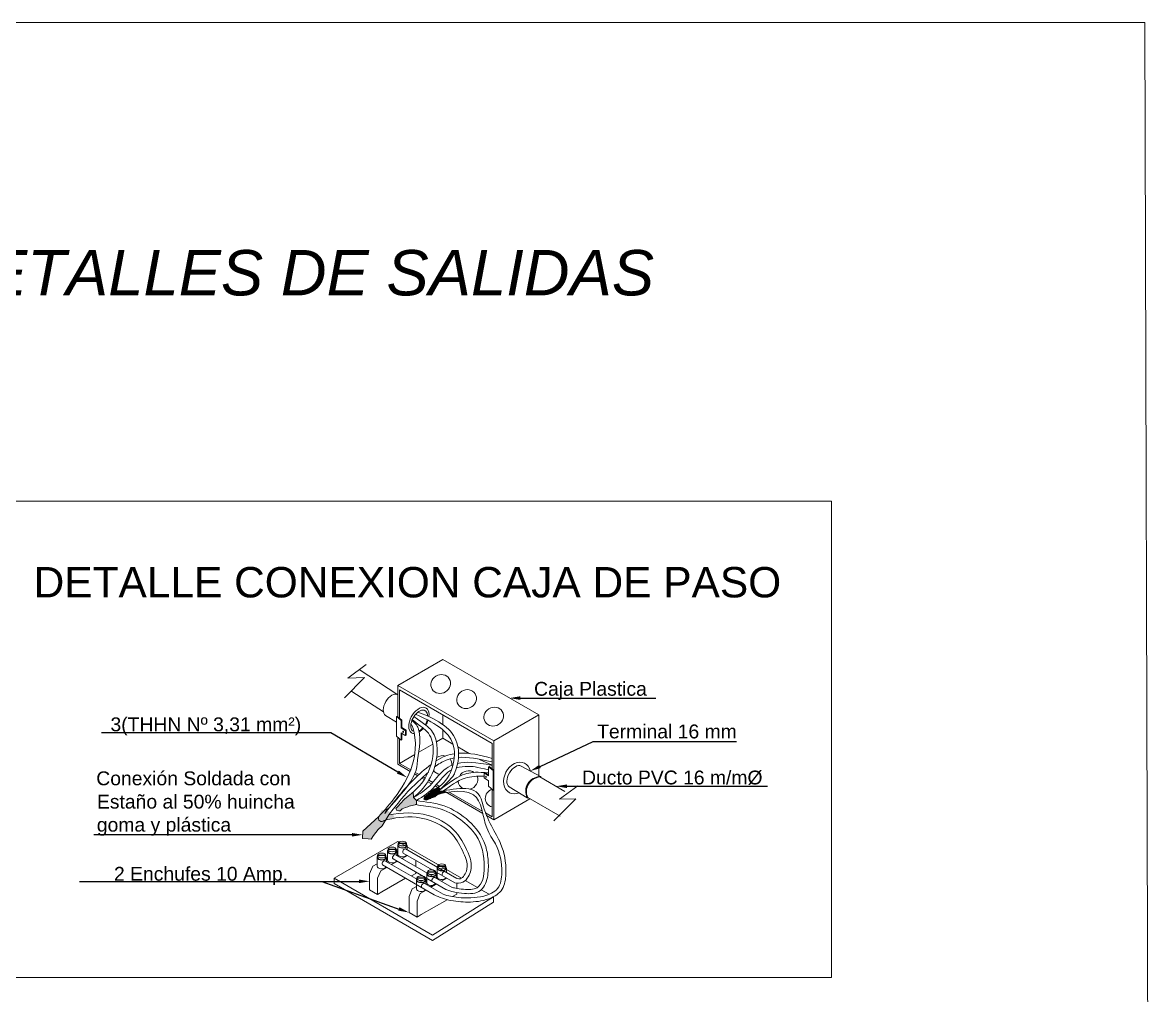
# Model space of a CAD drawing. Header units: inches. Extents: x 1693 to 10990, y 1878 to 5055.
# Drawn here: x 1950.83 to 1993.25, y 2324.48 to 2360.96 of the extents above; entities that cross this region are included whole.
import ezdxf
from ezdxf.enums import TextEntityAlignment as Align

# ---------------------------------------------------------------- set-up
doc = ezdxf.new("R2010")
doc.units = ezdxf.units.IN
for name, color, linetype, lineweight in [('03', 8, 'Continuous', 30), ('AUTOS', 2, 'Continuous', 20), ('i_electrica', 3, 'Continuous', 40), ('IE-DIAGRAMA', 1, 'Continuous', 0)]:
    doc.layers.add(name, color=color, linetype=linetype, lineweight=lineweight)
doc.layers.add('SIMBOLOGIA', color=1, linetype='Continuous')
doc.styles.add('ARIAL', font='arial.ttf', dxfattribs={"width": 1.199999999999999, "height": 0.4})
doc.styles.add('SWIS', font='swisse.ttf')

msp = doc.modelspace()

# ---------------------------------------------------------------- hatches: boundary and pattern name
at = {"layer": '03', "lineweight": 20, "ltscale": 0.05}
msp.add_hatch(color=1, dxfattribs=at).paths.add_polyline_path([(1966.157851505276, 2331.889030340248), (1966.21950286232, 2331.90828340298), (1966.287577846915, 2331.923686738733), (1966.297162328041, 2331.932374884213, -0.5099335411437373), (1966.269994773338, 2332.209943234972), (1965.97160849026, 2331.968613995765), (1965.917662674017, 2331.950643683413), (1965.89068859411, 2331.881327934297), (1965.882983053305, 2331.856939442367), (1965.930505242021, 2331.809445208734), (1965.98059828787, 2331.797893075961), (1966.035830704442, 2331.828699747462), (1966.128308911807, 2331.864641848324)])
h = msp.add_hatch(color=1, dxfattribs=at)
edge = h.paths.add_edge_path()
edge.add_spline(control_points=[(1966.409141262061, 2332.279436685562), (1966.402287523618, 2332.275254224883), (1966.354247528845, 2332.246814859421), (1966.303976018108, 2332.22320300369), (1966.269994773338, 2332.209943234972)], knot_values=[0.0748005437714366, 0.0748005437714366, 0.0748005437714366, 0.0748005437714366, 0.0779466126273917, 0.0967034857695541, 0.0967034857695541, 0.0967034857695541, 0.0967034857695541], degree=3, periodic=0)
edge.add_arc((1966.384273847536, 2332.081014812201), 0.1722853591896631, 131.5530134838756, 239.6272521908274)
edge.add_line((1966.297162328041, 2331.932374884213), (1966.378399175517, 2332.006014505377))
edge.add_spline(control_points=[(1966.37839917552, 2332.006014505457), (1966.37839917552, 2332.006014505457), (1966.528074208614, 2332.053393153624), (1966.73476429803, 2332.091438138121)], knot_values=[0.8530402161933801, 0.8530402161933801, 0.8530402161933801, 0.8530402161933801, 0.9210680297797444, 0.9210680297797444, 0.9210680297797444, 0.9210680297797444], degree=3, periodic=0)
edge.add_line((1966.73476429803, 2332.091438138121), (1966.623725198604, 2332.155546592085))
edge.add_line((1966.623725198614, 2332.155546592006), (1966.419523515568, 2332.133868834949))
edge.add_line((1966.419523515554, 2332.133868834873), (1966.4813646989, 2332.249617485711))
edge.add_line((1966.481364698879, 2332.249617485786), (1966.409141262039, 2332.279436685523))
h = msp.add_hatch(color=1, dxfattribs=at)
edge = h.paths.add_edge_path()
edge.add_line((1965.491564270659, 2331.904642756984), (1965.484080948099, 2332.109149710647))
edge.add_spline(control_points=[(1965.484080948088, 2332.109149710646), (1965.388445427956, 2332.02507657957), (1965.277886684327, 2331.935360265446), (1965.148351564826, 2331.834361607993)], knot_values=[0.0202095682060617, 0.0202095682060617, 0.0202095682060617, 0.0202095682060617, 0.0613288622623362, 0.0613288622623362, 0.0613288622623362, 0.0613288622623362], degree=3, periodic=0)
edge.add_line((1965.148351564826, 2331.834361607993), (1964.994842138791, 2331.659251244897))
edge.add_line((1964.994842138773, 2331.65925124494), (1964.912888744008, 2331.575251031661))
edge.add_line((1964.912888744001, 2331.575251031622), (1964.832516749008, 2331.492871714197))
edge.add_line((1964.832516749004, 2331.492871714272), (1964.870358283365, 2331.41540322838))
edge.add_line((1964.870358283376, 2331.415403228337), (1964.946005227312, 2331.396502958914))
edge.add_line((1964.946005227325, 2331.396502958993), (1964.992236128632, 2331.407004092755))
edge.add_line((1964.992236128638, 2331.407004092717), (1965.069987566379, 2331.478404126406))
edge.add_line((1965.069987566383, 2331.478404126366), (1965.283049058164, 2331.559170947005))
edge.add_line((1965.283049058153, 2331.559170947043), (1965.326353814985, 2331.583406607209))
edge.add_line((1965.326353814979, 2331.58340660713), (1965.599565835328, 2331.633240659787))
edge.add_spline(control_points=[(1965.599565835308, 2331.633240659749), (1965.564940781677, 2331.640277998347), (1965.553174421712, 2331.6432616499), (1965.60131808985, 2331.633560272171)], knot_values=[0.7627180199245319, 0.7627180199245319, 0.7627180199245319, 0.7627180199245319, 0.7819472846911824, 0.7819472846911824, 0.7819472846911824, 0.7819472846911824], degree=3, periodic=0)
edge.add_line((1965.60131808985, 2331.633560272171), (1965.60131808985, 2331.790850705953))
edge.add_line((1965.60131808985, 2331.790850705994), (1965.491564270652, 2331.904642757105))
h = msp.add_hatch(color=1, dxfattribs=at)
edge = h.paths.add_edge_path()
edge.add_line((1963.993590540851, 2330.481397201607), (1964.171274968583, 2330.69635307725))
edge.add_line((1964.171274968557, 2330.69635307725), (1964.320904947074, 2330.836541884335))
edge.add_line((1964.320904947105, 2330.836541884335), (1964.44842780949, 2331.054374187201))
edge.add_spline(control_points=[(1964.448427809494, 2331.054374187281), (1964.42931976825, 2331.04954671563), (1964.410278647369, 2331.044622764678), (1964.39130688681, 2331.039611811879)], knot_values=[0.6035662816920748, 0.6035662816920748, 0.6035662816920748, 0.6035662816920748, 0.6115396106847176, 0.6115396106847176, 0.6115396106847176, 0.6115396106847176], degree=3, periodic=0)
edge.add_arc((1964.302091910542, 2331.129224320052), 0.1264504394062771, 188.325674886982, 314.8726321853012, ccw=False)
edge.add_line((1964.176974132032, 2331.110914346449), (1964.108159847693, 2331.110914346449))
edge.add_line((1964.108159847714, 2331.110914346449), (1963.59146114533, 2330.640278144912))
edge.add_line((1963.591461145322, 2330.640278144912), (1963.582108099886, 2330.369245860773))
edge.add_line((1963.582108099893, 2330.369245860773), (1963.787849320354, 2330.350555200712))
edge.add_line((1963.787849320351, 2330.350555200712), (1963.909422506134, 2330.341208394564))
edge.add_line((1963.909422506144, 2330.341208394526), (1963.993590540825, 2330.481397201607))
at = {"layer": 'i_electrica', "lineweight": 20}
h = msp.add_hatch(color=1, dxfattribs=at)
edge = h.paths.add_edge_path()
edge.add_spline(control_points=[(1964.706133627577, 2331.274971801443), (1964.658327127428, 2331.267556807855), (1964.610766571097, 2331.259499878835), (1964.563488942974, 2331.250919584732)], knot_values=[0.563874664337285, 0.563874664337285, 0.563874664337285, 0.563874664337285, 0.5819226757434385, 0.5819226757434385, 0.5819226757434385, 0.5819226757434385], degree=3, periodic=0)
edge.add_spline(control_points=[(1964.563488942974, 2331.250919584732), (1964.587420011696, 2331.280857339128), (1964.611262010344, 2331.310881506318), (1964.63506264498, 2331.340961573281)], knot_values=[0.0372594315142902, 0.0372594315142902, 0.0372594315142902, 0.0372594315142902, 0.0523880710150122, 0.0523880710150122, 0.0523880710150122, 0.0523880710150122], degree=3, periodic=0)
edge.add_arc((1964.367660402525, 2330.981702755813), 0.447851378477812, 53.3390838780576, 73.38368275886882)
edge.add_spline(control_points=[(1964.495728554233, 2331.410852386813), (1964.467771042432, 2331.376281534789), (1964.439748506539, 2331.341759953052), (1964.41160230652, 2331.307304457361)], knot_values=[0.0301327525377564, 0.0301327525377564, 0.0301327525377564, 0.0301327525377564, 0.0477651037811682, 0.0477651037811682, 0.0477651037811682, 0.0477651037811682], degree=3, periodic=0)
edge.add_spline(control_points=[(1964.41160230652, 2331.307304457361), (1964.428877093124, 2331.344939758825), (1964.446502904263, 2331.382145462038), (1964.46461400003, 2331.418933652601)], knot_values=[0.0411959876349039, 0.0411959876349039, 0.0411959876349039, 0.0411959876349039, 0.0578972091246599, 0.0578972091246599, 0.0578972091246599, 0.0578972091246599], degree=3, periodic=0)
edge.add_arc((1964.367660402525, 2330.981702755813), 0.447851378477812, 77.4972719670856, 99.82168314394255)
edge.add_spline(control_points=[(1964.291264836434, 2331.422990161817), (1964.255189487152, 2331.343919535919), (1964.22122964222, 2331.263881570684), (1964.187907009787, 2331.18355223248)], knot_values=[0.0145423546526094, 0.0145423546526094, 0.0145423546526094, 0.0145423546526094, 0.0482796760737846, 0.0482796760737846, 0.0482796760737846, 0.0482796760737846], degree=3, periodic=0)
edge.add_arc((1964.302091910526, 2331.129224320052), 0.1264504394062554, 154.5554118144822, 314.8726321882787)
edge.add_spline(control_points=[(1964.39130688681, 2331.039611811879), (1964.521574184227, 2331.074018912751), (1964.655111623731, 2331.104324129409), (1964.791129311314, 2331.127459199431)], knot_values=[0.5567917123154467, 0.5567917123154467, 0.5567917123154467, 0.5567917123154467, 0.6115396106847175, 0.6115396106847175, 0.6115396106847175, 0.6115396106847175], degree=3, periodic=0)
edge.add_arc((1964.367660402525, 2330.981702755813), 0.447851378477812, 18.99327497802569, 40.90718875413128)

# ---------------------------------------------------------------- linework, layer by layer
at = {"color": 3}
for points in [[(1969.497745690899, 2335.631340410077), (1974.585605290782, 2335.631340410077)], [(1964.906367211815, 2332.855034818474), (1962.391896917482, 2334.323566989978), (1953.787265575078, 2334.323566989978)], [(1970.240389000659, 2333.067703949509), (1972.234530819272, 2333.996488333207), (1977.603702594278, 2333.996488333207)], [(1971.248997930202, 2332.32417186964), (1978.768581268084, 2332.32417186964)], [(1963.181237916807, 2330.504762002844), (1953.501811054681, 2330.504762002844)], [(1963.503911082442, 2328.742125337511), (1952.963279990486, 2328.742125337511)], [(1964.995604244078, 2327.688245365558), (1962.069407085164, 2328.742125337511)]]:
    msp.add_lwpolyline(points, dxfattribs=at)
for points in [[(1969.497745690899, 2335.56374929246), (1969.092198985099, 2335.631340410077), (1969.497745690899, 2335.698931527696)], [(1970.268926496477, 2333.006432663284), (1969.872761283327, 2332.896478974591), (1970.211851504839, 2333.128975235737)], [(1964.940454856567, 2332.913400833043), (1965.256563299302, 2332.650508949933), (1964.872279567061, 2332.796668803863)], [(1971.248997930202, 2332.256580752024), (1970.843451224402, 2332.32417186964), (1971.248997930202, 2332.391762987259)], [(1963.181237916807, 2330.57235312046), (1963.586784622607, 2330.504762002844), (1963.181237916807, 2330.437170885225)], [(1963.442029905638, 2328.826551605631), (1963.847576611438, 2328.758960488014), (1963.442029905638, 2328.691369370395)], [(1964.965991481374, 2327.788645360963), (1965.324643544611, 2327.587634447573), (1964.920185350725, 2327.661460318138)]]:
    msp.add_solid(points, dxfattribs=at)
at = {"layer": '03', "color": 0, "lineweight": 20, "ltscale": 0.05}
for p, q in [((1963.720020260278, 2336.887452132671), (1963.030110731447, 2336.383606160871)), ((1963.653682750286, 2336.396865475881), (1962.906583743445, 2335.643689810195)), ((1963.030110731447, 2336.383606160871), (1963.653682750286, 2336.396865475881)), ((1964.445618666634, 2334.980400911661), (1964.85915618939, 2334.725448183801)), ((1964.85915618939, 2334.935264340103), (1964.900126779805, 2334.950015804057)), ((1964.85915618939, 2334.201164522586), (1964.85915618939, 2334.935264340103)), ((1964.85915618939, 2334.935264340103), (1965.030402928383, 2334.792258455262)), ((1964.900126779805, 2334.929100268868), (1965.056240394132, 2334.801211482514)), ((1965.030402928383, 2334.792258455262), (1965.056240394132, 2334.801211482514)), ((1965.030402928383, 2334.792258455262), (1965.030402928383, 2334.516180062339)), ((1965.056240394132, 2334.801211482514), (1965.056240394132, 2334.531739401626)), ((1965.030402928383, 2334.516180062339), (1965.056240394132, 2334.531739401626)), ((1965.030402928383, 2334.516180062339), (1965.187657150756, 2334.407721553115)), ((1965.030402928383, 2334.330616161401), (1965.030402928383, 2334.058158637745)), ((1965.181563317182, 2334.229257040998), (1965.030402928383, 2334.330616161401)), ((1965.056060463909, 2334.068759085688), (1965.056240394132, 2334.313291101435)), ((1965.056240394132, 2334.531739401626), (1965.212323320872, 2334.424829444709)), ((1965.195905664759, 2334.386460246678), (1965.195905664759, 2334.227579864883)), ((1965.222460251996, 2334.401464110849), (1965.222460251996, 2334.242674189946)), ((1964.85915618939, 2334.201164522586), (1965.030402928383, 2334.058158637745)), ((1965.030402928383, 2334.058158637745), (1965.056060463909, 2334.068759085688)), ((1965.19589087783, 2334.22757060239), (1965.222460251996, 2334.242674189946)), ((1968.306270177802, 2333.055977077494), (1968.329504515933, 2333.064342602527)), ((1968.306270177802, 2332.716715994326), (1968.306270177802, 2333.055977077494)), ((1968.306270177802, 2333.055977077494), (1968.477516916774, 2332.912971192811)), ((1968.329504515933, 2333.064342602527), (1968.503354382542, 2332.921924219907)), ((1969.535205512476, 2333.079487883659), (1970.250777938012, 2332.69153383201)), ((1968.138681695864, 2332.828531848228), (1968.168666802449, 2332.841250235349)), ((1968.138681695864, 2332.828531848228), (1968.306270177802, 2332.716715994326)), ((1968.138681695864, 2332.828531848228), (1968.138681695864, 2332.642967947289)), ((1968.306270177802, 2332.530593129633), (1968.138681695864, 2332.642967947289)), ((1968.168666802449, 2332.841250235349), (1968.306270177802, 2332.746997960564)), ((1968.477516916774, 2332.912971192811), (1968.503354382542, 2332.921924219907)), ((1968.477516916774, 2332.912971192811), (1968.477516916774, 2332.451328898796)), ((1966.409141262061, 2332.279436685562), (1966.481364698879, 2332.249617485786)), ((1966.481364698879, 2332.249617485786), (1966.419523515554, 2332.133868834873)), ((1968.306270177802, 2332.321877259977), (1968.306270177802, 2332.530593129633)), ((1968.306270177802, 2332.321877259977), (1968.477516916774, 2332.178871375294)), ((1968.477516916774, 2332.451328898796), (1968.477516916774, 2332.178871375294)), ((1968.477516916774, 2332.178871375294), (1968.5031744523, 2332.189471823078)), ((1969.080697399284, 2332.304336957721), (1969.760919619815, 2331.893674490486)), ((1971.65397881505, 2332.33958227226), (1970.964069286181, 2331.835736300613)), ((1966.419523515554, 2332.133868834873), (1966.348076185077, 2332.081369070726)), ((1966.419523515554, 2332.133868834873), (1966.623725198614, 2332.155546592006)), ((1966.623725198614, 2332.155546592006), (1966.73476429803, 2332.091438138121)), ((1971.587641305038, 2331.848995615627), (1970.753157946021, 2331.024873692515)), ((1970.964069286181, 2331.835736300613), (1971.587641305038, 2331.848995615627))]:
    msp.add_line(p, q, dxfattribs=at)
at = {"layer": '03', "color": 1, "lineweight": 20, "ltscale": 0.05}
for p, q in [((1966.269994773338, 2332.209943234972), (1965.97160849026, 2331.968613995765)), ((1965.148351564826, 2331.834361607993), (1964.994842138773, 2331.65925124494)), ((1965.484080948088, 2332.109149710646), (1965.491564270659, 2331.904642756984)), ((1965.491564270659, 2331.904642756984), (1965.60131808985, 2331.790850705994)), ((1965.60131808985, 2331.790850705994), (1965.60131808985, 2331.633560272171)), ((1965.89068859411, 2331.881327934297), (1965.882983053305, 2331.856939442367)), ((1965.882983053305, 2331.856939442367), (1965.930505242021, 2331.809445208734)), ((1965.917662674017, 2331.950643683413), (1965.89068859411, 2331.881327934297)), ((1965.97160849026, 2331.968613995765), (1965.917662674017, 2331.950643683413)), ((1965.930505242021, 2331.809445208734), (1965.98059828787, 2331.797893075961)), ((1965.98059828787, 2331.797893075961), (1966.035830704442, 2331.828699747462)), ((1966.035830704442, 2331.828699747462), (1966.128308911807, 2331.864641848324)), ((1966.128308911807, 2331.864641848324), (1966.157851505276, 2331.889030340248)), ((1966.157851505276, 2331.889030340248), (1966.21950286232, 2331.90828340298)), ((1966.21950286232, 2331.90828340298), (1966.287577846915, 2331.923686738733)), ((1966.287577846915, 2331.923686738733), (1966.37839917552, 2332.006014505457)), ((1964.912888744001, 2331.575251031622), (1964.832516749004, 2331.492871714272)), ((1964.832516749004, 2331.492871714272), (1964.870358283376, 2331.415403228337)), ((1964.870358283376, 2331.415403228337), (1964.946005227325, 2331.396502958993)), ((1964.994842138773, 2331.65925124494), (1964.912888744001, 2331.575251031622)), ((1964.946005227325, 2331.396502958993), (1964.992236128638, 2331.407004092717)), ((1964.992236128638, 2331.407004092717), (1965.069987566383, 2331.478404126366)), ((1965.069987566383, 2331.478404126366), (1965.191865411607, 2331.524605276992)), ((1965.191865411607, 2331.524605276992), (1965.27381880638, 2331.554005203906)), ((1965.27381880638, 2331.554005203906), (1965.326353814979, 2331.58340660713)), ((1965.326353814979, 2331.58340660713), (1965.60131808985, 2331.633560272171)), ((1964.187907009787, 2331.18355223248), (1963.591461145322, 2330.640278144912)), ((1964.320904947105, 2330.836541884335), (1964.563488942974, 2331.250919584732)), ((1963.591461145322, 2330.640278144912), (1963.582108099893, 2330.369245860773)), ((1963.993590540851, 2330.481397201607), (1964.171274968574, 2330.69635307725)), ((1964.171274968574, 2330.69635307725), (1964.320904947105, 2330.836541884335)), ((1963.582108099893, 2330.369245860773), (1963.787849320351, 2330.350555200712)), ((1963.787849320351, 2330.350555200712), (1963.909422506144, 2330.341208394526)), ((1963.909422506144, 2330.341208394526), (1963.993590540851, 2330.481397201607))]:
    msp.add_line(p, q, dxfattribs=at)
at = {"layer": '03', "color": 0, "lineweight": 20, "ltscale": 0.05}
for centre, radius, start, end in [((1965.138443503849, 2334.376397982828), 0.05833651591254297, 9.932423295515452, 32.47599398044989), ((1965.168347124487, 2334.391869001015), 0.05495722613147581, 10.05493479587261, 36.85179604043832), ((1965.189554608299, 2334.235444146582), 0.01010648355014626, 217.7480780030216, 308.8255261572666), ((1970.234300637103, 2332.652854262648), 0.04204296054941271, 358.2936846755429, 66.9262407181177), ((1969.796204159687, 2331.942287115098), 0.06006817804937903, 234.0266994410132, 282.6098519207658)]:
    msp.add_arc(centre, radius, start, end, dxfattribs=at)
for centre, major_axis, ratio in [((1966.512171586848, 2336.156707121564), (0.3200773764376837, 0.197817522910908), 0.916380011875719), ((1967.485666410974, 2335.592750547833), (0.3200773764376837, 0.197817522910908), 0.916380011875719), ((1968.501514178754, 2334.933526703234), (0.3200773764376837, 0.197817522910908), 0.916380011875719), ((1965.102848604465, 2334.368485446054), (0, 0.02257802801574985), 0.5718851566344537), ((1968.21112737193, 2332.680837231942), (0, 0.02257802801574985), 0.5718851566344537)]:
    msp.add_ellipse(centre, major_axis=major_axis, ratio=ratio, dxfattribs=at)
for centre, major_axis, ratio, start_param, end_param in [((1966.564844825806, 2333.118929602103), (0.3200773764311411, 0.1978175229184687), 0.9163800118794362, 0.6916655740129789, 1.636673421806261), ((1966.564844825806, 2333.118929602103), (0.3200773764405957, 0.1978175229064142), 0.9163800118710329, -0.6163576436631955, 0.1180817170729973), ((1966.564844825806, 2333.118929602103), (0.3200773764432014, 0.1978175229022801), 0.9163800118816604, 3.129365694000988, 3.950482583628001), ((1967.538339649931, 2332.554973028371), (0.3200773764388763, 0.197817522909748), 0.9163800118741571, 0.364702981683555, 2.138054086993627), ((1967.538339649931, 2332.554973028371), (0.3200773764358691, 0.1978175229125612), 0.9163800118769931, 4.384233469291367, 6.108344487189162), ((1967.538339649931, 2332.554973028371), (0.320077376438116, 0.1978175229105152), 0.9163800118734006, 2.65746135225081, 3.655906200943504), ((1968.55418741771, 2331.895749183775), (0.3200773764386456, 0.19781752290925), 0.9163800118757696, 1.399594387897022, 3.880891348084611)]:
    msp.add_ellipse(centre, major_axis=major_axis, ratio=ratio, start_param=start_param, end_param=end_param, dxfattribs=at)
at = {"layer": '03', "color": 0, "lineweight": 20, "ltscale": 0.05, "extrusion": (0, 0, -1)}
msp.add_ellipse((1969.380286172479, 2332.633407797045), major_axis=(0.2797008247597935, 0.5571452441900466), ratio=0.757818676847809, start_param=2.387513978956061, end_param=7.058467286414925, dxfattribs=at)
at = {"layer": 'i_electrica', "color": 0, "lineweight": 20}
for p, q in [((1966.589017694917, 2337.076552801729), (1964.900126779805, 2336.101471177323)), ((1966.589017694917, 2337.076552801729), (1970.191404220964, 2334.996713971297)), ((1964.900126779805, 2335.755551837599), (1963.452368281948, 2336.70043126711)), ((1964.900126779805, 2336.101471177323), (1968.502513305872, 2334.021632346734)), ((1964.900126779805, 2334.929100268868), (1964.900126779805, 2336.101471177323)), ((1964.364766691693, 2335.110237932473), (1963.179213336752, 2335.883252084373)), ((1964.972750564501, 2335.934495179539), (1968.439807358371, 2333.932789006319)), ((1964.972750564501, 2334.874081006091), (1964.972750564501, 2335.934495179539)), ((1966.589017694917, 2335.001342916804), (1966.589017694917, 2334.640476703118)), ((1968.502513305872, 2334.021632346734), (1970.191404220964, 2334.996713971297)), ((1970.191404220964, 2332.723723828825), (1970.191404220964, 2334.996713971297)), ((1965.478310873238, 2334.384175788311), (1965.47481807141, 2334.386453193385)), ((1966.589017694917, 2334.44262804709), (1966.589017694917, 2334.125748227508)), ((1964.900126779805, 2333.150666603103), (1964.900126779805, 2334.166950524792)), ((1964.972750564501, 2333.183449740647), (1964.972750564501, 2334.106303363648)), ((1965.68981153097, 2333.606591306621), (1966.212841356293, 2333.908562717158)), ((1966.354581871166, 2333.990396641634), (1966.589017694917, 2334.125748227508)), ((1966.589017694917, 2334.125748227508), (1966.972646789036, 2333.904259866734)), ((1968.439807358371, 2332.973982151165), (1968.439807358371, 2333.932789006319)), ((1968.502513305872, 2331.070827772517), (1968.502513305872, 2334.021632346734)), ((1964.972750564501, 2333.183449740647), (1965.54341733168, 2333.520388010853)), ((1967.159226463145, 2333.796538041623), (1967.582867683066, 2333.551948669297)), ((1964.900126779805, 2333.150666603103), (1965.363661363458, 2332.883044786415)), ((1964.972750564501, 2333.183449740647), (1965.388195641209, 2332.943592413807)), ((1967.973804094333, 2333.326241427053), (1968.439807358371, 2333.114354655623)), ((1965.557402849989, 2332.771188087022), (1965.649731961739, 2332.717881849422)), ((1965.558283519147, 2332.845392131604), (1965.699547753286, 2332.763833187985)), ((1965.805870959873, 2332.627734956927), (1965.90012552278, 2332.573317059658)), ((1965.852808873591, 2332.675347838978), (1965.933875428811, 2332.628544041514)), ((1970.234508084773, 2332.675745355203), (1971.173733550786, 2332.133483279613)), ((1966.034362368903, 2332.495815380328), (1966.171240341772, 2332.416788845891)), ((1966.067862413043, 2332.55118662004), (1966.215403446661, 2332.466003764666)), ((1966.308337238859, 2332.337635915416), (1966.409141262061, 2332.279436685562)), ((1966.352185289356, 2332.387032730906), (1966.469256587221, 2332.319441585671)), ((1966.560217553234, 2332.266925247334), (1966.577071209111, 2332.257194784587)), ((1966.67945339414, 2332.19808440253), (1966.724901668485, 2332.171844829165)), ((1968.439807358371, 2331.181743567426), (1968.439807358371, 2332.21036212825)), ((1966.623725198614, 2332.155546592006), (1968.092002483846, 2331.307836306095)), ((1966.834971990358, 2332.108295699108), (1968.069963777406, 2331.395272858484)), ((1968.502513305872, 2331.070827772517), (1969.859855642753, 2331.85448973607)), ((1969.776370677659, 2331.902689803233), (1970.996899108392, 2331.198017385201)), ((1968.194094614749, 2331.323605886043), (1968.439807358371, 2331.181743567426)), ((1968.231107512927, 2331.227523980206), (1968.502513305872, 2331.070827772517)), ((1964.700368943393, 2330.134555470589), (1962.512763135894, 2328.871540668761)), ((1964.904844343836, 2330.252609397992), (1964.700368943393, 2330.134555470589)), ((1964.899387828921, 2330.103922930622), (1964.899387828921, 2329.77629280466)), ((1966.551499329792, 2329.301912698445), (1964.904844343836, 2330.252609397992)), ((1964.947851939409, 2330.227778950912), (1964.904844343788, 2330.252609397847)), ((1964.918036315128, 2330.103922930622), (1964.918036315128, 2330.174836985154)), ((1964.918036315128, 2330.17121647108), (1965.229870358669, 2330.17121647108)), ((1964.919990013824, 2330.189042768403), (1965.227916659952, 2330.189042768403)), ((1965.229870358669, 2330.174836985154), (1965.229870358669, 2330.103922930622)), ((1965.248518844837, 2330.103922930622), (1965.248518844837, 2329.949004201248)), ((1964.125628636667, 2329.657192852656), (1964.125628636667, 2329.329538904222)), ((1964.144277122836, 2329.657192852656), (1964.144277122836, 2329.728106907189)), ((1964.144277122836, 2329.724486393119), (1964.456111166375, 2329.724486393119)), ((1964.146230821531, 2329.742312690438), (1964.45415746766, 2329.742312690438)), ((1964.456111166375, 2329.728106907189), (1964.456111166375, 2329.657192852656)), ((1964.474759652563, 2329.657192852656), (1964.474759652563, 2329.502274123286)), ((1964.474759652563, 2329.61878526069), (1964.516955317925, 2329.643146939432)), ((1964.516955317925, 2329.883125417547), (1964.516955317925, 2329.554178000703)), ((1964.535603804094, 2329.883125417547), (1964.535603804094, 2329.954039471924)), ((1964.535603804094, 2329.950418957849), (1964.847437847634, 2329.950418957849)), ((1964.53755750281, 2329.968245255173), (1964.845484148938, 2329.968245255173)), ((1964.844657281754, 2329.970964242441), (1964.899387828921, 2329.939365546196)), ((1964.899387828921, 2329.939365546196), (1964.844657281754, 2329.970964242441)), ((1964.847437847634, 2329.954039471924), (1964.847437847634, 2329.883125417547)), ((1964.866086333842, 2329.883125417547), (1964.866086333842, 2329.728206688018)), ((1964.899387828921, 2329.863944452508), (1964.866086333842, 2329.844717825424)), ((1964.899387828921, 2329.863944452508), (1964.866086333842, 2329.844717825424)), ((1964.908250281427, 2329.934248806871), (1964.908250281427, 2329.703879131285)), ((1965.263621886879, 2329.729074914891), (1965.064102203862, 2329.61388217218)), ((1963.847576611438, 2329.043831236144), (1963.969155784264, 2329.326874731171)), ((1963.969155784264, 2329.326874731171), (1964.125628636667, 2329.417214374543)), ((1964.489862694591, 2329.282344836925), (1964.268073259066, 2329.154294646629)), ((1964.39417698694, 2329.57226083699), (1964.447300711145, 2329.602931833439)), ((1964.881189375867, 2329.508277401661), (1964.67277552258, 2329.387949607445)), ((1965.576774966811, 2329.548275899805), (1965.576774966811, 2329.317890414573)), ((1966.424108323205, 2329.37546193044), (1965.987052311424, 2329.627796336456)), ((1966.376454762093, 2329.251137939336), (1966.376454762093, 2328.923507813373)), ((1966.424918872582, 2329.374993959625), (1966.381911276959, 2329.399824406564)), ((1966.395103248301, 2329.251137939336), (1966.395103248301, 2329.322051993868)), ((1966.395103248301, 2329.318431479794), (1966.706937291839, 2329.318431479794)), ((1966.397056946994, 2329.336257777117), (1966.704983593124, 2329.336257777117)), ((1967.289222247001, 2328.87598817362), (1966.551499329792, 2329.301912698445)), ((1966.706937291839, 2329.322051993868), (1966.706937291839, 2329.251137939336)), ((1966.725585778009, 2329.251137939336), (1966.725585778009, 2329.096219209965)), ((1962.512763135894, 2328.871540668761), (1962.512763135894, 2328.671061391095)), ((1962.512763135894, 2328.871540668761), (1966.206994182978, 2326.738675379253)), ((1963.847576611438, 2328.440419438858), (1963.847576611438, 2329.043831236144)), ((1964.146494086275, 2328.871251151603), (1964.268073259066, 2329.154294646629)), ((1964.146494086275, 2328.267839354317), (1964.146494086275, 2328.871251151603)), ((1965.196765910735, 2328.874214074835), (1964.308604644187, 2328.361433928531)), ((1965.576774966811, 2329.057088938536), (1965.41130898917, 2328.961557111803)), ((1965.576774966811, 2329.112731509409), (1965.576774966811, 2329.057088938536)), ((1965.602695569839, 2328.80440786137), (1965.602695569839, 2328.47675391294)), ((1965.621344056008, 2328.80440786137), (1965.621344056008, 2328.875321915903)), ((1965.621344056008, 2328.871701401833), (1965.933178099551, 2328.871701401833)), ((1965.623297754703, 2328.889527699152), (1965.931224400833, 2328.889527699152)), ((1965.933178099551, 2328.875321915903), (1965.933178099551, 2328.80440786137)), ((1965.951826585737, 2328.80440786137), (1965.951826585737, 2328.649489132)), ((1965.951826585737, 2328.766000269404), (1965.9940222511, 2328.790361948149)), ((1965.9940222511, 2329.030340426264), (1965.9940222511, 2328.701393009416)), ((1966.012670737266, 2329.030340426264), (1966.012670737266, 2329.101254480638)), ((1966.012670737266, 2329.097633966564), (1966.32450478081, 2329.097633966564)), ((1966.014624435982, 2329.115460263887), (1966.322551082111, 2329.115460263887)), ((1966.321724214926, 2329.118179251156), (1966.376454762093, 2329.086580554911)), ((1966.376454762093, 2329.086580554911), (1966.321724214926, 2329.118179251156)), ((1966.32450478081, 2329.101254480638), (1966.32450478081, 2329.030340426264)), ((1966.343153267014, 2329.030340426264), (1966.343153267014, 2328.875421696735)), ((1966.376454762093, 2329.011159461222), (1966.343153267014, 2328.991932834138)), ((1966.376454762093, 2329.011159461222), (1966.343153267014, 2328.991932834138)), ((1966.385317214623, 2329.08146381542), (1966.385317214623, 2328.851078330134)), ((1966.385317214599, 2329.081463815585), (1966.385317214599, 2328.851094139999)), ((1966.740688820054, 2328.876289923605), (1966.541169137035, 2328.761097180898)), ((1967.891998043454, 2328.527975405372), (1967.435551489711, 2328.791504945931)), ((1962.512763135894, 2328.671061391095), (1966.206994182978, 2326.538196101747)), ((1963.847576611438, 2328.440419438858), (1964.146494086275, 2328.267839354317)), ((1965.324643544611, 2328.191046244858), (1965.446222717435, 2328.474089739885)), ((1965.446222717435, 2328.474089739885), (1965.602695569839, 2328.564429383257)), ((1965.966929627759, 2328.429559845639), (1965.745140192237, 2328.301509655344)), ((1965.871243920114, 2328.719475845707), (1965.924367644317, 2328.750146842154)), ((1966.326626058562, 2328.673754143938), (1966.11821220518, 2328.553426349587)), ((1966.358256309037, 2328.655492410375), (1966.149842455755, 2328.535164616163)), ((1967.123850681209, 2328.686005168649), (1967.123850681209, 2328.493894937562)), ((1968.332882899173, 2328.273430415256), (1968.036418223618, 2328.444594375469)), ((1968.332882899173, 2328.273430415256), (1968.036418223618, 2328.444594375469)), ((1964.146494086275, 2328.267839354317), (1964.308604644187, 2328.361433928531)), ((1965.324643544611, 2327.587634447573), (1965.324643544611, 2328.191046244858)), ((1965.623561019451, 2328.018466160317), (1965.745140192237, 2328.301509655344)), ((1965.623561019451, 2327.415054363032), (1965.623561019451, 2328.018466160317)), ((1966.759121767622, 2328.070670666613), (1965.78567157736, 2327.508648937244)), ((1966.206994182978, 2326.738675379253), (1968.496837690623, 2328.178771072185)), ((1966.206994182978, 2326.538196101747), (1968.496837690623, 2327.978291794673)), ((1967.123850681209, 2328.281247003046), (1966.958384703568, 2328.185715176316)), ((1967.123850681209, 2328.336889573919), (1967.123850681209, 2328.281247003046)), ((1968.496837690623, 2328.178771072185), (1968.496837690623, 2327.978291794673)), ((1965.324643544611, 2327.587634447573), (1965.623561019451, 2327.415054363032)), ((1965.623561019451, 2327.415054363032), (1965.78567157736, 2327.508648937244))]:
    msp.add_line(p, q, dxfattribs=at)
at = {"layer": 'i_electrica', "color": 1, "lineweight": 20}
for p, q in [((1964.562453426819, 2329.903536256912), (1964.604039439308, 2329.87952521224)), ((1964.816669918133, 2329.756737269052), (1966.94531553724, 2328.527763147817)), ((1964.844657281754, 2329.970964242323), (1964.899387828921, 2329.939365546196)), ((1965.106183591253, 2329.819971957135), (1967.045971426154, 2328.700034928589)), ((1965.196177572566, 2329.97922344844), (1967.118930413338, 2328.869121578719)), ((1964.332420393212, 2329.373244192499), (1966.272367930677, 2328.253214959102)), ((1964.422418383461, 2329.532493368874), (1966.602196552874, 2328.273997856218)), ((1964.723747382892, 2329.599176579114), (1966.708350711741, 2328.453365312595)), ((1965.923544689429, 2328.90647328101), (1965.9940222511, 2328.865783041797)), ((1966.039520359991, 2329.050751265629), (1966.081106372477, 2329.026740220958)), ((1966.321724214926, 2329.118179251038), (1966.376454762093, 2329.086580554911))]:
    msp.add_line(p, q, dxfattribs=at)
for centre, radius, start, end in [((1966.384273847536, 2332.081014812201), 0.1722853591896596, 131.5530134875534, 239.6272521902948), ((1964.302091910526, 2331.129224320052), 0.1264504394062334, 154.5554118160813, 314.8726321902646)]:
    msp.add_arc(centre, radius, start, end, dxfattribs=at)
at = {"layer": 'i_electrica', "color": 0, "lineweight": 20}
for centre, major_axis, ratio, start_param, end_param in [((1964.675457715919, 2335.366413604159), (0.2246690639064668, 0.3891382335566315), 0.5773502691903186, 3.62972e-11, 3.118307913395395), ((1965.692756247777, 2334.792500312758), (0.2696028766785133, 0.4669658802732553), 0.5773502691894224, -0.9565376057570006, 3.473597710217538), ((1965.708149922524, 2334.770188480647), (0.2246690638982816, 0.3891382335616563), 0.5773502691883267, -0.7849416072764509, 3.118307913358321), ((1965.708149922524, 2334.770188480647), (0.224669063896721, 0.3891382335446813), 0.5773502692087739, 4.692511669686469, 5.146102797026173), ((1965.692756247777, 2334.792500312758), (0.2696028766718327, 0.4669658802523134), 0.5773502692123988, 4.667439374803667, 5.050049265137049), ((1965.708149922524, 2334.770188480647), (0.2246690639192473, 0.3891382335639087), 0.5773502691808814, 3.886301655140931, 4.349604693379564), ((1965.692756247777, 2334.792500312758), (0.2696028766945081, 0.4669658802768144), 0.57735026918238, 3.950025967787435, 4.380927339555018), ((1969.310536448549, 2332.690349650062), (0.2246690639064668, 0.3891382335566315), 0.5773502691903186, 3.62972e-11, 3.118307913395395), ((1970.250636394366, 2332.155887111725), (0.4833124701979954, 0.2738698493551561), 0.9535293703289512, 1.0751584045529, 3.116482439829992), ((1970.276891020327, 2332.143388340906), (0.4833124701964553, 0.2738698493589612), 0.95352937032796, 1.152643716675721, 3.071034639395818), ((1965.073953336869, 2330.103922930622), (-0.1745655079544372, 3.024357661457333e-13), 0.5773502691936268, -0.518439013110402, 3.660031666285223), ((1965.073953336869, 2330.103922930622), (0.1559170217745377, 0), 0.5773502691895785, 3.141592653589793, 6.283185307179585), ((1964.300194144615, 2329.657192852656), (-0.1745655079555395, 0), 0.5773502691899817, -0.5184390131134041, 3.660031666703197), ((1964.300194144615, 2329.657192852656), (0.1559170217745377, 0), 0.5773502691895785, 3.141592653589793, 6.283185307179585), ((1964.691520825873, 2329.883125417547), (-0.1745655079550497, 7.435022939683022e-13), 0.5773502691916017, -0.5184390131060266, 3.660031666020891), ((1964.691520825873, 2329.883125417547), (0.1559170217745377, 0), 0.5773502691895785, 3.141592653589793, 6.283185307179585), ((1965.073953336869, 2329.77629280466), (0.174565507955257, 8.900646663878433e-13), 0.5773502691867188, 3.141592653580959, 5.950053650886293), ((1964.300194144615, 2329.329538904222), (0.174565507955257, 9.376543308440698e-13), 0.5773502691875195, 3.141592653580492, 5.950239478841017), ((1964.691520825873, 2329.554178000703), (0.174565507955257, 9.290330148193915e-13), 0.5773502691897165, 3.141592653580574, 5.960354744210909), ((1966.551020270041, 2329.251137939336), (-0.1745655079544372, 3.024357661457333e-13), 0.5773502691936268, -0.518439013110402, 3.660031666285223), ((1966.551020270041, 2329.251137939336), (0.1559170217745377, 0), 0.5773502691895785, 3.141592653589793, 6.283185307179585), ((1965.777261077787, 2328.80440786137), (-0.1745655079555395, 0), 0.5773502691899817, -0.5184390131134041, 3.660031666703197), ((1965.777261077787, 2328.80440786137), (0.1559170217745377, 0), 0.5773502691895785, 3.141592653589793, 6.283185307179585), ((1966.168587759044, 2329.030340426264), (-0.1745655079550497, 7.435022939683022e-13), 0.5773502691916017, -0.5184390131060266, 3.660031666020891), ((1966.168587759044, 2329.030340426264), (0.1559170217745377, 0), 0.5773502691895785, 3.141592653589793, 6.283185307179585), ((1966.551020270041, 2328.923507813373), (0.174565507955257, 8.900646663878433e-13), 0.5773502691867188, 3.141592653580959, 5.950053650886293), ((1965.777261077787, 2328.47675391294), (0.174565507955257, 9.376543308440698e-13), 0.5773502691875195, 3.141592653580492, 5.950239478841017), ((1966.168587759044, 2328.701393009416), (0.174565507955257, 9.290330148193915e-13), 0.5773502691897165, 3.141592653580574, 5.960354744210909)]:
    msp.add_ellipse(centre, major_axis=major_axis, ratio=ratio, start_param=start_param, end_param=end_param, dxfattribs=at)
for centre in [(1965.073953336869, 2330.174836985154), (1964.300194144615, 2329.728106907189), (1964.691520825873, 2329.954039471924), (1966.551020270041, 2329.322051993868), (1965.777261077787, 2328.875321915903), (1966.168587759044, 2329.101254480638)]:
    msp.add_ellipse(centre, major_axis=(-0.1559170217741829, 0), ratio=0.5773502691902593, dxfattribs=at)
at = {"layer": 'i_electrica', "color": 1, "lineweight": 20}
for centre, major_axis, ratio, start_param, end_param in [((1964.76949097974, 2329.678398273637), (0.04573989939193979, 0.07922382967959582), 0.5773502691889737, -0.0319781026133228, 3.141592653590452), ((1964.769490979732, 2329.678398273726), (0.04573989938213598, 0.07922382968525589), 0.5773502691919953, -0.0145875068956598, 3.14159265337612), ((1965.151923490752, 2329.899195786871), (0.04573989939193979, 0.07922382967959582), 0.5773502691889737, -0.0319781026133228, 3.141592653590452), ((1965.151923490727, 2329.899195786957), (0.04573989938213598, 0.07922382968525589), 0.5773502691919953, -0.0145875068956598, 3.14159265337612), ((1964.378164298461, 2329.452465708905), (0.04573989939193979, 0.07922382967959582), 0.5773502691889737, -0.0319781026133228, 3.141592653590452), ((1964.378164298454, 2329.452465708996), (0.04573989938213598, 0.07922382968525589), 0.5773502691919953, -0.0145875068956598, 3.14159265337612), ((1966.24655791291, 2328.825613282355), (0.04573989939193979, 0.07922382967959582), 0.5773502691889737, -0.0319781026133228, 3.141592653590452), ((1966.628990423924, 2329.046410795585), (0.04573989939193979, 0.07922382967959582), 0.5773502691889737, -0.0319781026133228, 3.141592653590452), ((1965.855231231631, 2328.59968071762), (0.04573989939193979, 0.07922382967959582), 0.5773502691889737, -0.0319781026133228, 3.141592653590452)]:
    msp.add_ellipse(centre, major_axis=major_axis, ratio=ratio, start_param=start_param, end_param=end_param, dxfattribs=at)
for points, knots in [([(1964.187907009787, 2331.18355223248), (1964.187907009787, 2331.18355223248), (1964.187907009787, 2331.18355223248), (1965.944182905566, 2333.165512682751), (1965.42922981503, 2334.784865577912), (1965.390862269237, 2334.606355977846)], [0.0145423546526094, 0.0145423546526094, 0.0145423546526094, 0.0145423546526094, 0.1226988151576924, 0.3401073495484471, 0.494497705425741, 0.494497705425741, 0.494497705425741, 0.494497705425741]), ([(1964.41160230652, 2331.307304457361), (1964.53948832805, 2331.585920285485), (1964.41160230652, 2331.307304457361), (1965.278655843542, 2332.32242106291), (1965.582902088548, 2332.689579181622), (1965.672065260844, 2333.596345492854), (1965.79701344048, 2334.009428735435), (1965.671990710989, 2334.484796441255), (1965.641572465364, 2334.64932679815), (1965.42922981503, 2334.784865577912)], [0.0411959876349039, 0.0411959876349039, 0.0411959876349039, 0.0411959876349039, 0.1648358809190974, 0.1648358809190974, 0.3296717618381948, 0.3296717618381948, 0.4945076427572923, 0.4945076427572923, 0.5035694347721844, 0.5035694347721844, 0.5035694347721844, 0.5035694347721844]), ([(1965.148351564826, 2331.834361607993), (1965.555115895312, 2332.151516148134), (1965.774758618747, 2332.357418138638), (1966.115543006939, 2332.938089985181), (1966.237239661575, 2333.348389463628), (1966.223407913325, 2333.985110223119), (1966.154750173253, 2334.207817361739), (1965.91371409666, 2334.457056850149), (1965.806640357448, 2334.534151347096), (1965.445638772145, 2334.825316647002)], [0.0202095682060617, 0.0202095682060617, 0.0202095682060617, 0.0202095682060617, 0.1493317875724816, 0.1493317875724816, 0.2986635751449632, 0.2986635751449632, 0.4062617801923209, 0.4062617801923209, 0.4598366033806578, 0.4598366033806578, 0.4598366033806578, 0.4598366033806578]), ([(1965.491564270659, 2331.904642756984), (1965.560103272593, 2331.958996346994), (1965.879872262643, 2332.228534003726), (1966.391987884624, 2332.993976920559), (1966.483560993252, 2334.247325527873), (1965.915119896599, 2334.647718593826), (1965.506538088126, 2334.937348632187)], [0.0364630415591153, 0.0364630415591153, 0.0364630415591153, 0.0364630415591153, 0.0703466207025896, 0.1991600147146677, 0.3935532039433865, 0.4617860239413476, 0.4617860239413476, 0.4617860239413476, 0.4617860239413476]), ([(1966.269994773338, 2332.209943234972), (1966.303976018108, 2332.22320300369), (1966.842714732995, 2332.476241368137), (1967.362467773737, 2333.962033192038), (1966.433573305895, 2334.640517346385), (1965.571949220393, 2335.023017889379)], [0.0748005437714366, 0.0748005437714366, 0.0748005437714366, 0.0748005437714366, 0.09355741691359899, 0.3095251949632984, 0.5067160045709757, 0.5067160045709757, 0.5067160045709757, 0.5067160045709757]), ([(1966.419523515554, 2332.133868834873), (1966.942380047537, 2332.622787538538), (1966.99765812342, 2332.72762439588), (1967.19112020656, 2333.195719906963), (1967.23129382945, 2333.608752191749), (1966.952763410771, 2334.466829212151), (1966.494803631218, 2334.787324612955), (1965.659234199391, 2335.104456061623)], [0.1571641527961612, 0.1571641527961612, 0.1571641527961612, 0.1571641527961612, 0.1952785177353655, 0.1952785177353655, 0.3206144885599597, 0.3206144885599597, 0.5076605684359344, 0.5076605684359344, 0.5076605684359344, 0.5076605684359344]), ([(1966.341905174331, 2333.277552169898), (1966.457900072517, 2333.351824456063), (1966.680677120696, 2333.468202643324), (1966.916692041644, 2333.527412839729), (1967.028573924898, 2333.544341380899)], [0.3833050099337831, 0.3833050099337831, 0.3833050099337831, 0.3833050099337831, 0.4376030040645392, 0.4845536474037198, 0.4845536474037198, 0.4845536474037198, 0.4845536474037198]), ([(1964.41160230652, 2331.307304457361), (1964.752126796938, 2331.724161442125), (1965.239966924934, 2332.369519132305), (1965.924097378449, 2332.968847727897), (1966.150258760077, 2333.142430064465)], [0.0301327525377564, 0.0301327525377564, 0.0301327525377564, 0.0301327525377564, 0.2434563065929172, 0.3529000794347097, 0.3529000794347097, 0.3529000794347097, 0.3529000794347097]), ([(1965.491564270637, 2331.904642756984), (1965.71714915338, 2332.029785314205), (1966.144506502114, 2332.313107914049), (1966.535031019612, 2332.899116425264), (1966.85271297325, 2333.08218550725), (1966.977255724035, 2333.129526373031)], [0.0620617830982477, 0.0620617830982477, 0.0620617830982477, 0.0620617830982477, 0.1615712114825471, 0.26107194731734, 0.3181529652490002, 0.3181529652490002, 0.3181529652490002, 0.3181529652490002]), ([(1966.28384197151, 2333.048107392557), (1966.425855939569, 2333.153697759217), (1966.570594394384, 2333.241254924821), (1966.815325037173, 2333.340403210747), (1966.916947156465, 2333.368163697346), (1967.021862324283, 2333.38565109573)], [0.3595137579655148, 0.3595137579655148, 0.3595137579655148, 0.3595137579655148, 0.4315141509258286, 0.4315141509258286, 0.4795300055478779, 0.4795300055478779, 0.4795300055478779, 0.4795300055478779]), ([(1967.104585014672, 2333.009726868719), (1967.237357331516, 2333.050259154942), (1967.383014178252, 2333.069057017847), (1967.691793486845, 2333.071363335304), (1967.852570624653, 2333.05584709965), (1968.306270177802, 2332.936675298296)], [0.3304335467197999, 0.3304335467197999, 0.3304335467197999, 0.3304335467197999, 0.3971953753639999, 0.3971953753639999, 0.4606073017003735, 0.4606073017003735, 0.4606073017003735, 0.4606073017003735]), ([(1964.563488942958, 2331.250919584732), (1964.874308408339, 2331.639754574098), (1965.170102543036, 2332.043166607956), (1965.723156617673, 2332.547192787542), (1965.883699211063, 2332.710417606636), (1966.048596235648, 2332.856098130924)], [0.0372594315142902, 0.0372594315142902, 0.0372594315142902, 0.0372594315142902, 0.2337519364721952, 0.2337519364721952, 0.3193079474529534, 0.3193079474529534, 0.3193079474529534, 0.3193079474529534]), ([(1965.601318089811, 2331.790850705994), (1965.854087034346, 2331.935318590918), (1966.097102570314, 2332.104518542252), (1966.505071969425, 2332.554668351418), (1966.663117955694, 2332.779004101528), (1966.874833740752, 2332.909942010154), (1966.894273212235, 2332.921076063265), (1966.914067062532, 2332.93155988236)], [0.0666847125798302, 0.0666847125798302, 0.0666847125798302, 0.0666847125798302, 0.1744543086890753, 0.1744543086890753, 0.2858248420265376, 0.2858248420265376, 0.2968584847678597, 0.2968584847678597, 0.2968584847678597, 0.2968584847678597]), ([(1966.419523515554, 2332.133868834873), (1967.073887068422, 2332.651614857312), (1967.4578257106, 2332.840012853674), (1967.888492585112, 2332.861497683985), (1968.306270177802, 2332.826032923575)], [0.1033210107562078, 0.1033210107562078, 0.1033210107562078, 0.1033210107562078, 0.1932785534290453, 0.2726735957644189, 0.2726735957644189, 0.2726735957644189, 0.2726735957644189]), ([(1966.559306542295, 2332.105344508534), (1966.847153665832, 2332.331842861026), (1967.132236698945, 2332.529104420862), (1967.646748815102, 2332.69570295109), (1967.885366008913, 2332.708361495935), (1968.138681695864, 2332.696447111983)], [0.0390089827883052, 0.0390089827883052, 0.0390089827883052, 0.0390089827883052, 0.1774582018261302, 0.1774582018261302, 0.2788418036041755, 0.2788418036041755, 0.2788418036041755, 0.2788418036041755]), ([(1966.272367930677, 2328.253214959102), (1966.46379129805, 2328.160612596061), (1966.682581875777, 2328.079635242476), (1967.143729633352, 2327.993578356639), (1967.38524419603, 2327.973695128228), (1967.889426996428, 2327.99275735279), (1968.155875792522, 2328.03044320823), (1968.598333517599, 2328.217118123925), (1968.77187640796, 2328.350541137343), (1968.939779151959, 2328.710308339255), (1968.954650017256, 2328.908420769785), (1968.964770470185, 2329.472297598292), (1968.903986205139, 2329.834330698335), (1968.575959664638, 2330.610340735476), (1968.252081735829, 2330.983552924018), (1967.893700336946, 2332.462314894285), (1967.136199742431, 2332.209974746365), (1966.419523515554, 2332.133868834873), (1966.419523515554, 2332.133868834873), (1966.419523515554, 2332.133868834873)], [0.0112211279866359, 0.0112211279866359, 0.0112211279866359, 0.0112211279866359, 0.0911621197214503, 0.0911621197214503, 0.1823242394429006, 0.1823242394429006, 0.2768596478797324, 0.2768596478797324, 0.3404396558730279, 0.3404396558730279, 0.4040196638663235, 0.4040196638663235, 0.5376904006255941, 0.5376904006255941, 0.7116196140446596, 0.7116196140446596, 0.8855488274637249, 0.8855488274637249, 0.9036385401804146, 0.9036385401804146, 0.9036385401804146, 0.9036385401804146]), ([(1966.602196552874, 2328.273997856218), (1966.790026887755, 2328.21160029778), (1967.299027362147, 2328.118811686979), (1967.993930097817, 2328.128650853119), (1968.745113829726, 2328.422707240076), (1968.846228123261, 2329.263088197044), (1968.715551808067, 2330.008829253094), (1968.090088511974, 2330.845470947953), (1968.050133595562, 2332.53519105034), (1966.37839917552, 2332.006014505457), (1966.37839917552, 2332.006014505457)], [0.0492813999421749, 0.0492813999421749, 0.0492813999421749, 0.0492813999421749, 0.1223312677040842, 0.2463828598860708, 0.3232243336370067, 0.4030925951581065, 0.5423934098181639, 0.6179475664789473, 0.7505478855188952, 0.9210680297797444, 0.9210680297797444, 0.9210680297797444, 0.9210680297797444]), ([(1966.708350711641, 2328.453365312754), (1966.802235245892, 2328.412543906825), (1966.907719450115, 2328.378003598665), (1967.130008876128, 2328.333716652823), (1967.258806707224, 2328.313783622678), (1967.596535847605, 2328.287229345036), (1967.832432342996, 2328.285016050031), (1968.182259131497, 2328.555924703648), (1968.245095629818, 2328.769731561513), (1968.305963934715, 2329.18708840756), (1968.305000154658, 2329.393023602627), (1968.272992266302, 2329.777048844145), (1968.237001131275, 2329.959189863745), (1968.061058892841, 2330.474416379371), (1967.839670566545, 2330.774718906077), (1967.292520288833, 2331.263973716885), (1966.981686907616, 2331.467281007517), (1966.301839873878, 2331.711412640179), (1965.941636267478, 2331.730665592591), (1965.601318089811, 2331.790850705994)], [0.0161604433792713, 0.0161604433792713, 0.0161604433792713, 0.0161604433792713, 0.0505232843529779, 0.0505232843529779, 0.1010465687059558, 0.1010465687059558, 0.1673779112912801, 0.1673779112912801, 0.2337092538766045, 0.2337092538766045, 0.3000405964619289, 0.3000405964619289, 0.3663719390472532, 0.3663719390472532, 0.4990346242179019, 0.4990346242179019, 0.6316973093885507, 0.6316973093885507, 0.7603400999928362, 0.7603400999928362, 0.7603400999928362, 0.7603400999928362]), ([(1967.045971426154, 2328.700034928589), (1967.111127809441, 2328.672669706446), (1967.254271527561, 2328.685490883764), (1967.439323064884, 2328.777368888606), (1967.499607971668, 2328.851022488807), (1967.642274321235, 2329.085903645241), (1967.672382566178, 2329.262067620678), (1967.643741307164, 2329.569030218453), (1967.590997388625, 2329.704594923811), (1967.397257942392, 2330.147815712051), (1967.238199150498, 2330.458817986601), (1966.724207488988, 2330.955424001178), (1966.394311022301, 2331.127885644245), (1965.549649557625, 2331.371003301389), (1965.042073139548, 2331.337776589788), (1964.563488942958, 2331.250919584732)], [0, 0, 0, 0, 0.0237612760395134, 0.0237612760395134, 0.0475225520790269, 0.0475225520790269, 0.0963242832125693, 0.0963242832125693, 0.1451260143461116, 0.1451260143461116, 0.2721757159461597, 0.2721757159461597, 0.3992254175462078, 0.3992254175462078, 0.5819226757434385, 0.5819226757434385, 0.5819226757434385, 0.5819226757434385]), ([(1966.94531553724, 2328.527763147817), (1966.979127521405, 2328.521731604179), (1967.117929459594, 2328.492889485278), (1967.414287340353, 2328.446559614061), (1968.056737314897, 2328.433144896209), (1968.213452663984, 2329.486265176983), (1967.996148530516, 2330.408286593866), (1967.248414662363, 2331.129394469513), (1966.492668933563, 2331.542248828573), (1965.841457305669, 2331.578679953711), (1965.523885689488, 2331.64916359008), (1965.60131808985, 2331.633560272171)], [0.040603363776875, 0.040603363776875, 0.040603363776875, 0.040603363776875, 0.0510485595210833, 0.0953893948296262, 0.1611341593126444, 0.2658111481921063, 0.4248689484285613, 0.5330370642422682, 0.6552878296128846, 0.7510196843280185, 0.7819472846911824, 0.7819472846911824, 0.7819472846911824, 0.7819472846911824]), ([(1967.105683866122, 2328.873564387884), (1967.135004326027, 2328.86367182152), (1967.296694152368, 2328.809118538758), (1967.607255456232, 2329.255183404274), (1967.363641926513, 2329.867785248348), (1966.897581942319, 2330.767645801039), (1965.671480969797, 2331.284531585482), (1964.770854191854, 2331.139860474946), (1964.39130688681, 2331.039611811879)], [0, 0, 0, 0, 0.0115841552541215, 0.0638816736947023, 0.1518828768706503, 0.2588277530989963, 0.452025920789232, 0.6115396106847176, 0.6115396106847176, 0.6115396106847176, 0.6115396106847176])]:
    msp.add_open_spline(points, degree=3, knots=knots, dxfattribs=at)
for points in [[(1967.183186772978, 2333.561104544311), (1967.580487241805, 2333.587897990105), (1968.005123645555, 2333.496640711092), (1968.439807358371, 2333.361993947471)], [(1967.148020823844, 2333.181421877425), (1967.456617681155, 2333.25368269059), (1967.808734387053, 2333.229292052727), (1968.439807358371, 2333.107744182653)], [(1967.178979499151, 2333.404191096324), (1967.527319258795, 2333.429268027678), (1967.907748131503, 2333.355926845754), (1968.439807358371, 2333.238895675171)]]:
    msp.add_open_spline(points, degree=3, dxfattribs=at)
at = {"layer": 'IE-DIAGRAMA', "linetype": 'Continuous'}
for points in [[(1869.56281386049, 2360.960848618712), (1869.878418720212, 2248.803751123599), (1993.247459267448, 2248.803751123599), (1992.931854407726, 2360.960848618712)], [(1950.036718676044, 2343.018568492947), (1950.036718676044, 2325.152714135499), (1981.170536683879, 2325.152714135499), (1981.170536683879, 2343.018568492947)]]:
    msp.add_lwpolyline(points, close=True, dxfattribs=at)

# ---------------------------------------------------------------- texts
at = {"color": 3, "insert": (1929.805555049523, 2352.842549999482), "char_height": 1.633141452764823, "width": 111.934061920828, "attachment_point": 5, "style": 'ARIAL'}
msp.add_mtext('{\\fArial|b1|i1|c238|p34;\\H1.042x;\\L\\C0;DETALLE  \\P\\fArial|b0|i1|c0|p34;\\l DE TOMACORRIENTES , \\fArial|b0|i1|c238|p34;CONEXIÓN CAJA DE PASO\\fArial|b0|i1|c0|p34; Y DETALLES DE SALIDAS\\fArial|b0|i1|c238|p34; \\C3; }', dxfattribs=at)
at = {"layer": 'AUTOS', "color": 4, "lineweight": 25, "style": 'SWIS'}
msp.add_text('DETALLE CONEXION CAJA DE PASO', height=1.139709950260462, dxfattribs=at).set_placement((1965.263934144546, 2339.405874192715), align=Align.CENTER)
at = {"layer": 'SIMBOLOGIA', "color": 0, "lineweight": 20, "style": 'ARIAL'}
for s, p in [('Caja Plastica', (1970.014520845456, 2335.718860517764)), ('3(THHN Nº 3,31 mm²)', (1954.124682771077, 2334.385995904166)), ('Terminal 16 mm', (1972.380927286772, 2334.119536142648)), ('Conexión Soldada con', (1953.592351203927, 2332.361581598746)), ('Ducto PVC 16 m/mØ', (1971.815687923671, 2332.392747920488)), ('Estaño al 50%%% huincha  ', (1953.617491780057, 2331.487562977456)), ('goma y plástica', (1953.612888575968, 2330.622396671728)), ('2 Enchufes 10 Amp.', (1954.256452831348, 2328.782301118191))]:
    msp.add_text(s, height=0.5190997834251421, dxfattribs=at).set_placement(p)

doc.saveas('drawing.dxf')
